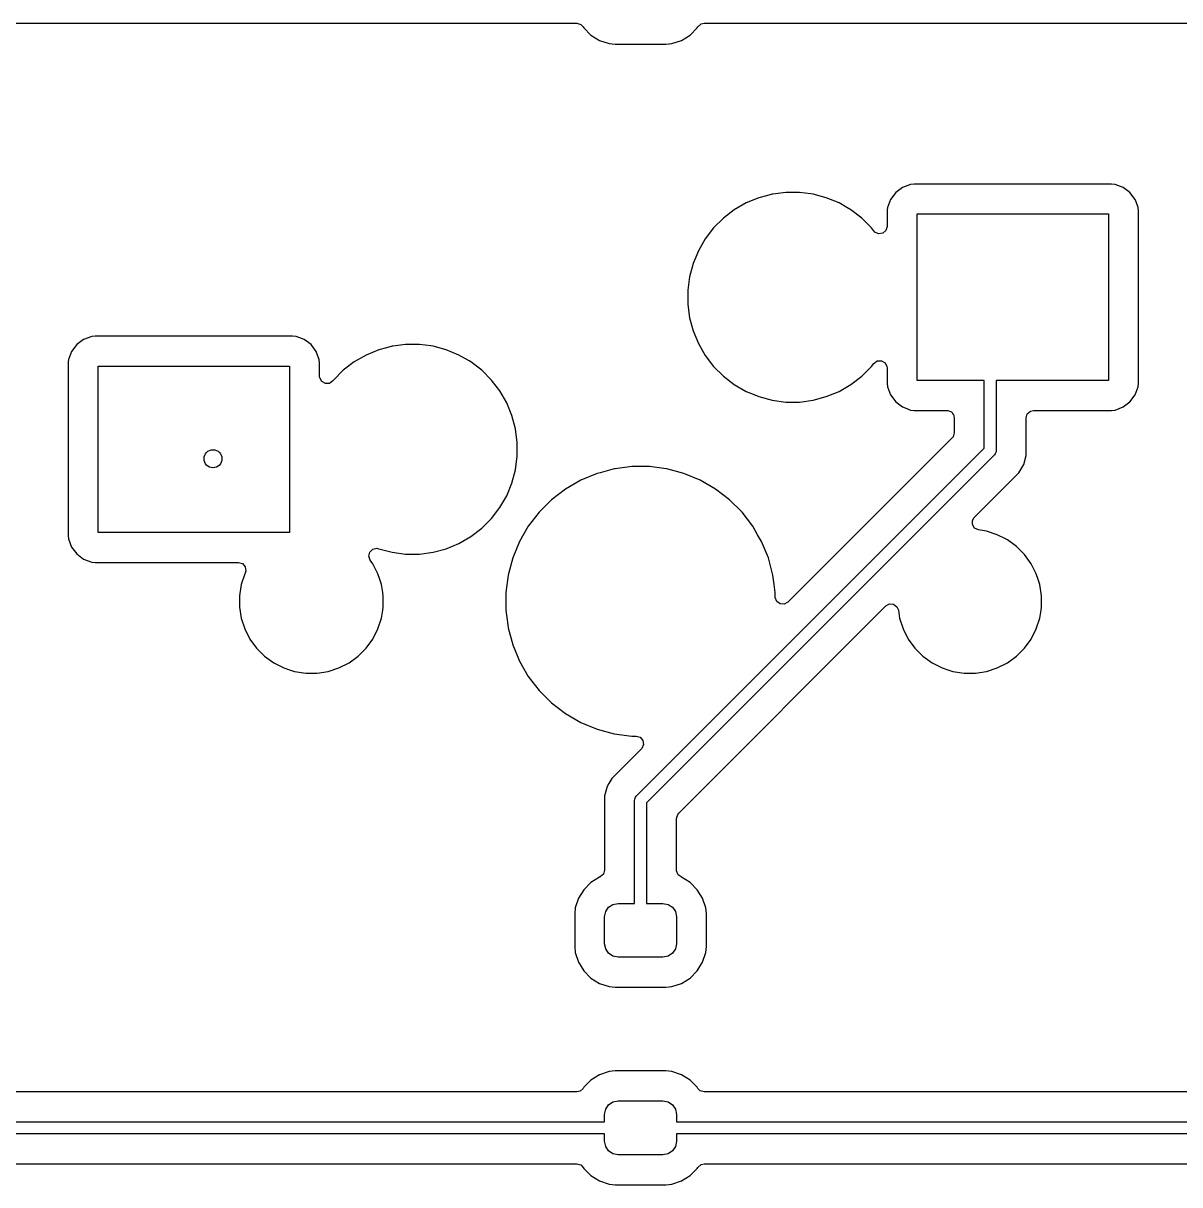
# Model space of a CAD drawing. Extents: x 101 to 185, y -154 to -35.
# Drawn here: x 123.04 to 142.36, y -95.47 to -76.07 of the extents above; entities that cross this region are included whole.
import ezdxf

# ---------------------------------------------------------------- set-up
doc = ezdxf.new("R2010")
doc.units = 0
doc.layers.add('BLACK', color=7, linetype='CONTINUOUS')

msp = doc.modelspace()

# ---------------------------------------------------------------- linework, layer by layer
at = {"layer": 'BLACK', "linetype": 'CONTINUOUS'}
for p, q in [((115.365004, -76.06925), (132.284996, -76.06925)), ((132.284996, -76.06925), (132.352035, -76.088935)), ((132.352035, -76.088935), (132.390535, -76.128154)), ((132.390535, -76.128154), (132.402031, -76.146793)), ((132.402031, -76.146793), (132.521955, -76.266717)), ((134.178044, -76.266718), (134.297968, -76.146794)), ((134.297968, -76.146794), (134.309465, -76.128153)), ((134.309465, -76.128153), (134.361412, -76.081429)), ((134.361412, -76.081429), (134.415004, -76.06925)), ((134.415004, -76.06925), (151.334996, -76.06925)), ((132.521955, -76.266717), (132.521959, -76.26672)), ((132.521959, -76.26672), (132.666294, -76.355748)), ((132.666294, -76.355748), (132.666297, -76.355749)), ((132.666297, -76.355749), (132.666303, -76.355753)), ((132.666303, -76.355753), (132.827292, -76.409099)), ((132.827292, -76.409099), (132.926655, -76.41925)), ((132.926655, -76.41925), (133.773344, -76.419249)), ((133.773344, -76.419249), (133.773352, -76.419248)), ((133.773352, -76.419248), (133.773355, -76.419248)), ((133.773355, -76.419248), (133.82776, -76.41369)), ((133.82776, -76.41369), (133.872708, -76.409099)), ((133.872708, -76.409099), (134.033697, -76.355753)), ((134.033697, -76.355753), (134.178044, -76.266718)), ((137.862516, -78.760908), (137.727671, -78.811202)), ((137.922123, -78.754501), (137.862516, -78.760908)), ((137.922129, -78.7545), (137.922123, -78.754501)), ((141.217864, -78.7545), (137.922129, -78.7545)), ((141.217873, -78.7545), (141.217864, -78.7545)), ((141.217881, -78.7545), (141.217873, -78.7545)), ((141.217883, -78.754501), (141.217881, -78.7545)), ((141.277483, -78.760908), (141.217883, -78.754501)), ((141.412328, -78.811202), (141.277482, -78.760908)), ((141.277482, -78.760908), (141.277483, -78.760908)), ((135.454076, -78.949554), (135.326112, -78.983842)), ((135.547762, -78.924452), (135.454076, -78.949554)), ((135.558715, -78.923009), (135.547762, -78.924452)), ((135.775258, -78.8945), (135.558715, -78.923009)), ((135.775266, -78.8945), (135.775258, -78.8945)), ((136.004734, -78.8945), (135.775266, -78.8945)), ((136.004741, -78.8945), (136.004734, -78.8945)), ((136.194215, -78.919446), (136.004741, -78.8945)), ((136.232238, -78.924452), (136.194215, -78.919446)), ((136.453887, -78.983842), (136.232238, -78.924452)), ((137.612452, -78.897455), (137.526206, -79.012664)), ((137.612455, -78.897452), (137.612452, -78.897455)), ((137.727664, -78.811206), (137.612455, -78.897452)), ((137.727671, -78.811202), (137.727664, -78.811206)), ((141.412335, -78.811206), (141.412328, -78.811202)), ((141.527544, -78.897452), (141.412335, -78.811206)), ((141.527547, -78.897455), (141.527544, -78.897452)), ((141.613793, -79.012664), (141.527547, -78.897455)), ((135.114109, -79.071657), (134.915382, -79.186392)), ((135.114123, -79.07165), (135.114109, -79.071657)), ((135.326112, -78.983842), (135.114123, -79.07165)), ((136.665876, -79.07165), (136.453887, -78.983842)), ((136.665888, -79.071656), (136.665876, -79.07165)), ((136.797283, -79.147517), (136.665888, -79.071656)), ((136.864617, -79.186392), (136.797283, -79.147517)), ((137.475908, -79.147517), (137.471729, -79.186392)), ((137.526202, -79.012671), (137.475908, -79.147517)), ((137.526206, -79.012664), (137.526202, -79.012671)), ((141.613797, -79.012671), (141.613793, -79.012664)), ((141.635794, -79.07165), (141.613797, -79.012671)), ((141.664091, -79.147517), (141.635794, -79.07165)), ((141.670497, -79.207116), (141.664091, -79.147517)), ((134.733338, -79.326081), (134.571081, -79.488338)), ((134.915382, -79.186392), (134.733338, -79.326081)), ((137.046661, -79.326081), (136.864617, -79.186392)), ((137.04667, -79.326089), (137.046661, -79.326081)), ((137.208912, -79.488331), (137.04667, -79.326089)), ((137.469501, -79.207123), (137.4695, -79.207135)), ((137.4695, -79.207135), (137.4695, -79.462642)), ((137.471729, -79.186392), (137.469501, -79.207123)), ((137.97, -82.035), (137.97, -79.255)), ((137.97, -79.255), (141.17, -79.255)), ((141.17, -79.255), (141.17, -82.035)), ((141.670498, -79.207123), (141.670497, -79.207116)), ((141.670499, -79.207129), (141.670498, -79.207123)), ((141.670499, -80.530266), (141.670499, -79.207129)), ((134.571081, -79.488338), (134.431392, -79.670382)), ((137.208915, -79.488335), (137.208912, -79.488331)), ((137.208919, -79.488339), (137.208915, -79.488335)), ((137.240642, -79.529681), (137.208919, -79.488339)), ((137.247125, -79.53813), (137.240642, -79.529681)), ((137.264297, -79.556355), (137.247125, -79.53813)), ((137.449815, -79.529681), (137.397011, -79.575436)), ((137.4695, -79.462642), (137.449815, -79.529681)), ((134.431392, -79.670382), (134.316657, -79.869109)), ((137.327853, -79.58538), (137.264297, -79.556355)), ((137.397011, -79.575436), (137.327853, -79.58538)), ((134.31665, -79.869123), (134.228842, -80.081112)), ((134.316657, -79.869109), (134.31665, -79.869123)), ((134.228842, -80.081112), (134.169453, -80.302759)), ((134.169451, -80.30277), (134.1395, -80.530258)), ((134.169453, -80.302759), (134.169451, -80.30277)), ((134.1395, -80.530258), (134.1395, -80.759741)), ((141.6705, -81.747135), (141.670499, -80.530266)), ((134.1395, -80.759741), (134.164446, -80.949215)), ((134.164446, -80.949215), (134.169452, -80.987238)), ((134.169452, -80.987238), (134.169453, -80.98724)), ((134.169453, -80.98724), (134.228842, -81.208887)), ((134.228842, -81.208887), (134.31665, -81.420876)), ((123.929452, -81.437455), (123.843206, -81.552664)), ((123.929455, -81.437452), (123.929452, -81.437455)), ((124.044664, -81.351206), (123.929455, -81.437452)), ((124.044671, -81.351202), (124.044664, -81.351206)), ((124.179516, -81.300908), (124.044671, -81.351202)), ((124.239123, -81.294501), (124.179516, -81.300908)), ((124.239129, -81.2945), (124.239123, -81.294501)), ((127.534864, -81.2945), (124.239129, -81.2945)), ((127.534873, -81.2945), (127.534864, -81.2945)), ((127.534881, -81.2945), (127.534873, -81.2945)), ((127.534883, -81.294501), (127.534881, -81.2945)), ((127.594483, -81.300908), (127.534883, -81.294501)), ((127.729328, -81.351202), (127.594482, -81.300908)), ((127.594482, -81.300908), (127.594483, -81.300908)), ((127.729335, -81.351206), (127.729328, -81.351202)), ((127.844544, -81.437452), (127.729335, -81.351206)), ((127.844547, -81.437455), (127.844544, -81.437452)), ((127.930793, -81.552664), (127.844547, -81.437455)), ((129.197762, -81.464452), (129.104076, -81.489554)), ((129.208715, -81.463009), (129.197762, -81.464452)), ((129.425258, -81.4345), (129.208715, -81.463009)), ((129.425266, -81.4345), (129.425258, -81.4345)), ((129.654734, -81.4345), (129.425266, -81.4345)), ((129.654741, -81.4345), (129.654734, -81.4345)), ((129.844215, -81.459446), (129.654741, -81.4345)), ((129.882238, -81.464452), (129.844215, -81.459446)), ((130.103887, -81.523842), (129.882238, -81.464452)), ((134.31665, -81.420876), (134.316657, -81.42089)), ((134.316657, -81.42089), (134.431392, -81.619617)), ((123.843202, -81.552671), (123.792908, -81.687517)), ((123.843206, -81.552664), (123.843202, -81.552671)), ((127.930797, -81.552671), (127.930793, -81.552664)), ((127.952794, -81.61165), (127.930797, -81.552671)), ((127.981091, -81.687517), (127.952794, -81.61165)), ((128.764109, -81.611657), (128.565382, -81.726392)), ((128.764123, -81.61165), (128.764109, -81.611657)), ((128.976112, -81.523842), (128.764123, -81.61165)), ((129.104076, -81.489554), (128.976112, -81.523842)), ((130.315876, -81.61165), (130.103887, -81.523842)), ((130.315888, -81.611656), (130.315876, -81.61165)), ((130.48738, -81.710667), (130.315888, -81.611656)), ((134.431392, -81.619617), (134.571081, -81.801661)), ((123.786501, -81.747123), (123.7865, -81.747135)), ((123.7865, -81.747135), (123.7865, -84.62287)), ((123.788729, -81.726392), (123.786501, -81.747123)), ((123.792908, -81.687517), (123.788729, -81.726392)), ((124.287, -84.575), (124.287, -81.795)), ((124.287, -81.795), (127.487, -81.795)), ((127.487, -81.795), (127.487, -84.575)), ((127.987497, -81.747116), (127.981091, -81.687517)), ((127.987498, -81.747123), (127.987497, -81.747116)), ((127.987499, -81.747129), (127.987498, -81.747123)), ((127.987499, -81.967457), (127.987499, -81.747129)), ((128.383338, -81.866081), (128.221089, -82.02833)), ((128.565382, -81.726392), (128.383338, -81.866081)), ((130.514617, -81.726392), (130.48738, -81.710667)), ((130.696661, -81.866081), (130.514617, -81.726392)), ((130.69667, -81.866089), (130.696661, -81.866081)), ((130.858911, -82.02833), (130.69667, -81.866089)), ((134.571081, -81.801661), (134.571089, -81.80167)), ((134.571089, -81.80167), (134.73333, -81.963911)), ((137.04667, -81.963911), (137.208911, -81.80167)), ((137.208911, -81.80167), (137.208913, -81.801667)), ((137.208913, -81.801667), (137.208919, -81.801661)), ((137.208919, -81.801661), (137.247126, -81.751867)), ((137.247126, -81.751867), (137.303551, -81.710667)), ((137.303551, -81.710667), (137.373297, -81.706512)), ((137.373297, -81.706512), (137.434218, -81.740724)), ((137.434218, -81.740724), (137.466971, -81.802441)), ((137.466971, -81.802441), (137.4695, -81.827356)), ((137.4695, -81.827356), (137.4695, -82.082869)), ((141.6705, -82.082873), (141.6705, -81.747135)), ((127.990027, -81.99237), (127.987499, -81.967457)), ((128.022779, -82.054087), (127.990027, -81.99237)), ((128.083699, -82.088301), (128.022779, -82.054087)), ((128.209872, -82.042946), (128.153445, -82.084147)), ((128.221081, -82.028339), (128.209872, -82.042946)), ((128.221082, -82.028338), (128.221081, -82.028339)), ((128.221087, -82.028331), (128.221082, -82.028338)), ((128.221089, -82.02833), (128.221087, -82.028331)), ((130.858918, -82.028338), (130.858911, -82.02833)), ((130.858919, -82.028339), (130.858918, -82.028338)), ((130.878676, -82.054087), (130.858919, -82.028339)), ((130.998607, -82.210382), (130.878676, -82.054087)), ((134.73333, -81.963911), (134.733338, -81.963918)), ((134.733338, -81.963918), (134.915382, -82.103607)), ((136.864612, -82.103611), (137.046661, -81.963919)), ((137.046661, -81.963919), (137.046665, -81.963914)), ((137.046665, -81.963914), (137.04667, -81.963911)), ((139.092, -82.035), (137.97, -82.035)), ((139.092, -83.166394), (139.092, -82.035)), ((141.17, -82.035), (139.292, -82.035)), ((139.292, -82.035), (139.292, -83.207816)), ((128.153445, -82.084147), (128.083699, -82.088301)), ((130.998608, -82.210385), (130.998607, -82.210382)), ((130.998611, -82.210388), (130.998608, -82.210385)), ((131.113344, -82.409112), (130.998611, -82.210388)), ((134.915382, -82.103607), (134.915385, -82.103608)), ((134.915385, -82.103608), (134.915388, -82.103611)), ((134.915388, -82.103611), (135.114112, -82.218344)), ((135.114112, -82.218344), (135.114117, -82.218346)), ((135.114117, -82.218346), (135.114123, -82.218349)), ((135.114123, -82.218349), (135.20548, -82.25619)), ((136.453887, -82.306158), (136.665888, -82.218344)), ((136.665888, -82.218344), (136.864612, -82.103611)), ((137.4695, -82.082869), (137.469501, -82.082876)), ((137.469501, -82.082876), (137.475908, -82.142483)), ((137.475908, -82.142483), (137.526202, -82.277328)), ((141.613796, -82.277331), (141.664091, -82.142483)), ((141.664091, -82.142483), (141.6705, -82.082873)), ((131.201158, -82.621113), (131.113344, -82.409112)), ((135.20548, -82.25619), (135.326113, -82.306158)), ((135.326113, -82.306158), (135.547762, -82.365548)), ((135.547762, -82.365548), (135.775266, -82.3955)), ((135.775266, -82.3955), (135.775273, -82.3955)), ((135.775273, -82.3955), (136.004727, -82.3955)), ((136.004727, -82.3955), (136.004734, -82.3955)), ((136.004734, -82.3955), (136.232238, -82.365548)), ((136.232238, -82.365548), (136.453887, -82.306158)), ((137.526202, -82.277328), (137.526206, -82.277335)), ((137.526206, -82.277335), (137.612452, -82.392544)), ((137.612452, -82.392544), (137.612455, -82.392547)), ((137.612455, -82.392547), (137.727664, -82.478793)), ((141.412331, -82.478796), (141.527546, -82.392546)), ((141.527546, -82.392546), (141.613796, -82.277331)), ((131.260548, -82.842762), (131.201158, -82.621113)), ((137.727664, -82.478793), (137.727671, -82.478797)), ((137.727671, -82.478797), (137.772618, -82.495561)), ((137.772618, -82.495561), (137.862517, -82.529091)), ((137.862517, -82.529091), (137.922127, -82.5355)), ((137.922127, -82.5355), (138.4675, -82.535499)), ((138.4675, -82.535499), (138.476186, -82.538049)), ((138.476186, -82.538049), (138.485147, -82.536761)), ((138.485147, -82.536761), (138.509183, -82.547738)), ((138.509183, -82.547738), (138.534539, -82.555183)), ((138.534539, -82.555183), (138.540467, -82.562025)), ((138.540467, -82.562025), (138.548703, -82.565786)), ((138.548703, -82.565786), (138.562989, -82.588017)), ((138.562989, -82.588017), (138.580294, -82.607987)), ((138.580294, -82.607987), (138.582581, -82.618502)), ((138.582581, -82.618502), (138.586477, -82.624564)), ((138.586477, -82.624564), (138.5915, -82.659499)), ((139.7925, -82.659499), (139.812185, -82.59246)), ((139.812185, -82.59246), (139.864989, -82.546705)), ((139.864989, -82.546705), (139.9165, -82.535499)), ((139.9165, -82.535499), (141.217871, -82.535499)), ((141.217871, -82.535499), (141.217872, -82.535499)), ((141.217872, -82.535499), (141.277483, -82.529091)), ((141.277483, -82.529091), (141.412331, -82.478796)), ((138.5915, -82.659499), (138.5915, -82.907717)), ((139.7925, -83.121145), (139.7925, -82.659499)), ((131.2905, -83.070266), (131.260548, -82.842762)), ((138.555181, -82.995398), (135.812181, -85.738398)), ((138.571815, -82.974756), (138.555181, -82.995398)), ((138.5915, -82.907717), (138.571815, -82.974756)), ((131.2905, -83.299734), (131.2905, -83.070266)), ((133.279289, -88.979105), (139.092, -83.166394)), ((139.292, -83.207816), (139.290079, -83.227325)), ((139.792501, -83.121163), (139.7925, -83.121145)), ((139.792501, -83.128758), (139.792501, -83.121163)), ((139.792501, -83.286873), (139.792501, -83.128758)), ((131.260548, -83.527238), (131.2905, -83.299734)), ((139.262711, -83.278526), (133.45, -89.091237)), ((139.275148, -83.263373), (139.262711, -83.278526)), ((139.290079, -83.227325), (139.275148, -83.263373)), ((139.751577, -83.4396), (139.792501, -83.286873)), ((131.201158, -83.748887), (131.260548, -83.527238)), ((132.625038, -83.589364), (132.352499, -83.702254)), ((132.625048, -83.589361), (132.625038, -83.589364)), ((132.672953, -83.576525), (132.625048, -83.589361)), ((132.910007, -83.513007), (132.672953, -83.576525)), ((132.924085, -83.511153), (132.910007, -83.513007)), ((133.202486, -83.4745), (132.924085, -83.511153)), ((133.202494, -83.4745), (133.202486, -83.4745)), ((133.497506, -83.4745), (133.202494, -83.4745)), ((133.497513, -83.4745), (133.497506, -83.4745)), ((133.741113, -83.506571), (133.497513, -83.4745)), ((133.789993, -83.513007), (133.741113, -83.506571)), ((134.074952, -83.589361), (133.789993, -83.513007)), ((134.074954, -83.589362), (134.074952, -83.589361)), ((134.074961, -83.589364), (134.074954, -83.589362)), ((134.3475, -83.702254), (134.074961, -83.589364)), ((138.926704, -84.322347), (139.67252, -83.576532)), ((139.67252, -83.576532), (139.751577, -83.4396)), ((131.113344, -83.960888), (131.201158, -83.748887)), ((132.352489, -83.702258), (132.097006, -83.849761)), ((132.352499, -83.702254), (132.352489, -83.702258)), ((134.34751, -83.702258), (134.3475, -83.702254)), ((134.602993, -83.849761), (134.34751, -83.702258)), ((130.998611, -84.159612), (131.113344, -83.960888)), ((132.097006, -83.849761), (131.862959, -84.029352)), ((134.83704, -84.029352), (134.602993, -83.849761)), ((130.858919, -84.341661), (130.998611, -84.159612)), ((131.862952, -84.029358), (131.654358, -84.237952)), ((131.862959, -84.029352), (131.862952, -84.029358)), ((134.837047, -84.029358), (134.83704, -84.029352)), ((135.045641, -84.237952), (134.837047, -84.029358)), ((130.69667, -84.503911), (130.858911, -84.34167)), ((130.858911, -84.34167), (130.858914, -84.341665)), ((130.858914, -84.341665), (130.858919, -84.341661)), ((131.654352, -84.237959), (131.474761, -84.472006)), ((131.654358, -84.237952), (131.654352, -84.237959)), ((135.045647, -84.237959), (135.045641, -84.237952)), ((135.225238, -84.472006), (135.045647, -84.237959)), ((138.894923, -84.443256), (138.895921, -84.373394)), ((138.895921, -84.373394), (138.926704, -84.322347)), ((127.487, -84.575), (124.287, -84.575)), ((130.514612, -84.643611), (130.696661, -84.503919)), ((130.696661, -84.503919), (130.696665, -84.503914)), ((130.696665, -84.503914), (130.69667, -84.503911)), ((131.474761, -84.472006), (131.327258, -84.727489)), ((135.306325, -84.612454), (135.225238, -84.472006)), ((138.931854, -84.502568), (138.894923, -84.443256)), ((138.994988, -84.532498), (138.931854, -84.502568)), ((139.131119, -84.55406), (138.994988, -84.532498)), ((139.310836, -84.612454), (139.131119, -84.55406)), ((123.7865, -84.62287), (123.786501, -84.622876)), ((123.786501, -84.622876), (123.792908, -84.682483)), ((123.792908, -84.682483), (123.843202, -84.817328)), ((130.103887, -84.846158), (130.315888, -84.758344)), ((130.315888, -84.758344), (130.514612, -84.643611)), ((131.327254, -84.727499), (131.214364, -85.000038)), ((131.327258, -84.727489), (131.327254, -84.727499)), ((135.372743, -84.727493), (135.306325, -84.612454)), ((135.485639, -85.000048), (135.372743, -84.727493)), ((139.448274, -84.682483), (139.310836, -84.612454)), ((139.479199, -84.69824), (139.448274, -84.682483)), ((139.632073, -84.80931), (139.479199, -84.69824)), ((123.843202, -84.817328), (123.843206, -84.817335)), ((123.843206, -84.817335), (123.929452, -84.932544)), ((123.929452, -84.932544), (123.929455, -84.932547)), ((123.929455, -84.932547), (124.044664, -85.018793)), ((128.809418, -84.969625), (128.825243, -84.901571)), ((128.832897, -85.035429), (128.809418, -84.969625)), ((128.825243, -84.901571), (128.875349, -84.852876)), ((128.875349, -84.852876), (128.943827, -84.839)), ((128.943827, -84.839), (128.973083, -84.845128)), ((128.973083, -84.845128), (128.976089, -84.846148)), ((128.976089, -84.846148), (128.976113, -84.846158)), ((128.976113, -84.846158), (129.197762, -84.905548)), ((129.197762, -84.905548), (129.425266, -84.9355)), ((129.425266, -84.9355), (129.425273, -84.9355)), ((129.425273, -84.9355), (129.654727, -84.9355)), ((129.654727, -84.9355), (129.654734, -84.9355)), ((129.654734, -84.9355), (129.882238, -84.905548)), ((129.882238, -84.905548), (130.103887, -84.846158)), ((139.76569, -84.942927), (139.632073, -84.80931)), ((139.87676, -85.095801), (139.76569, -84.942927)), ((124.044664, -85.018793), (124.044671, -85.018797)), ((124.044671, -85.018797), (124.179517, -85.069091)), ((124.179517, -85.069091), (124.179516, -85.069091)), ((124.179516, -85.069091), (124.186444, -85.069835)), ((124.186444, -85.069835), (124.239127, -85.0755)), ((124.239127, -85.0755), (126.631234, -85.075499)), ((126.631234, -85.075499), (126.698273, -85.095184)), ((126.698273, -85.095184), (126.744028, -85.147987)), ((126.744028, -85.147987), (126.753972, -85.217146)), ((128.87676, -85.095801), (128.832897, -85.035429)), ((128.91729, -85.175347), (128.87676, -85.095801)), ((131.214361, -85.000048), (131.143593, -85.264162)), ((131.214364, -85.000038), (131.214361, -85.000048)), ((135.561993, -85.285007), (135.485639, -85.000048)), ((139.91729, -85.175347), (139.87676, -85.095801)), ((126.737455, -85.264162), (126.679059, -85.443881)), ((126.741721, -85.25579), (126.737455, -85.264162)), ((126.753972, -85.217146), (126.741721, -85.25579)), ((128.962545, -85.264163), (128.91729, -85.175347)), ((128.962545, -85.264165), (128.962545, -85.264163)), ((128.962547, -85.264168), (128.962545, -85.264165)), ((128.993846, -85.360497), (128.962547, -85.264168)), ((131.138006, -85.285015), (131.0995, -85.577486)), ((131.138008, -85.285004), (131.138006, -85.285015)), ((131.143593, -85.264162), (131.138008, -85.285004)), ((135.582909, -85.443881), (135.561993, -85.285007)), ((139.962545, -85.264163), (139.91729, -85.175347)), ((139.962545, -85.264165), (139.962545, -85.264163)), ((139.962547, -85.264168), (139.962545, -85.264165)), ((139.993846, -85.360497), (139.962547, -85.264168)), ((126.679059, -85.443881), (126.6495, -85.630513)), ((129.02094, -85.443881), (128.993846, -85.360497)), ((129.042101, -85.577486), (129.02094, -85.443881)), ((135.600499, -85.577486), (135.582909, -85.443881)), ((140.02094, -85.443881), (139.993846, -85.360497)), ((140.0505, -85.630513), (140.02094, -85.443881)), ((126.6495, -85.630513), (126.6495, -85.819486)), ((129.044532, -85.592833), (129.042101, -85.577486)), ((129.0505, -85.630513), (129.044532, -85.592833)), ((129.0505, -85.819486), (129.0505, -85.630513)), ((131.0995, -85.577486), (131.0995, -85.872513)), ((135.6005, -85.5775), (135.600499, -85.577486)), ((135.6005, -85.650717), (135.6005, -85.5775)), ((135.600816, -85.659563), (135.6005, -85.650717)), ((135.625233, -85.725027), (135.600816, -85.659563)), ((135.681166, -85.766899), (135.625233, -85.725027)), ((135.812181, -85.738398), (135.750858, -85.771883)), ((140.0505, -85.819486), (140.0505, -85.630513)), ((126.6495, -85.819486), (126.679059, -86.006118)), ((129.02094, -86.006118), (129.042501, -85.869987)), ((129.042501, -85.869987), (129.0505, -85.819486)), ((131.0995, -85.872513), (131.131571, -86.116113)), ((133.986814, -89.262236), (137.447346, -85.801703)), ((135.750858, -85.771883), (135.681166, -85.766899)), ((137.447346, -85.801703), (137.508667, -85.76822)), ((137.508667, -85.76822), (137.578359, -85.773204)), ((137.578359, -85.773204), (137.634292, -85.815076)), ((137.634292, -85.815076), (137.657498, -85.869987)), ((137.657498, -85.869987), (137.67906, -86.006119)), ((140.02094, -86.006118), (140.042501, -85.869987)), ((140.042501, -85.869987), (140.0505, -85.819486)), ((126.679059, -86.006118), (126.737454, -86.185836)), ((128.962547, -86.185832), (129.02094, -86.006118)), ((131.131571, -86.116113), (131.138007, -86.164993)), ((137.67906, -86.006119), (137.737454, -86.185836)), ((139.962547, -86.185832), (140.02094, -86.006118)), ((126.737454, -86.185836), (126.82324, -86.354199)), ((128.87676, -86.354199), (128.962547, -86.185832)), ((131.138007, -86.164993), (131.214361, -86.449951)), ((137.737454, -86.185836), (137.82324, -86.354199)), ((139.87676, -86.354199), (139.962547, -86.185832)), ((126.82324, -86.354199), (126.93431, -86.507073)), ((126.93431, -86.507073), (127.067927, -86.64069)), ((128.632073, -86.64069), (128.76569, -86.507073)), ((128.76569, -86.507073), (128.87676, -86.354199)), ((131.214361, -86.449951), (131.214364, -86.449961)), ((131.214364, -86.449961), (131.327254, -86.7225)), ((137.82324, -86.354199), (137.93431, -86.507073)), ((137.93431, -86.507073), (138.067927, -86.64069)), ((139.632073, -86.64069), (139.76569, -86.507073)), ((139.76569, -86.507073), (139.87676, -86.354199)), ((127.067927, -86.64069), (127.220801, -86.75176)), ((128.479199, -86.75176), (128.632073, -86.64069)), ((138.067927, -86.64069), (138.220801, -86.75176)), ((139.479199, -86.75176), (139.632073, -86.64069)), ((127.220801, -86.75176), (127.300347, -86.79229)), ((127.300347, -86.79229), (127.389163, -86.837545)), ((127.389163, -86.837545), (127.389165, -86.837545)), ((127.389165, -86.837545), (127.389168, -86.837547)), ((127.389168, -86.837547), (127.485497, -86.868846)), ((127.485497, -86.868846), (127.568881, -86.89594)), ((127.568881, -86.89594), (127.755514, -86.9255)), ((127.944486, -86.9255), (128.131118, -86.89594)), ((128.131118, -86.89594), (128.310832, -86.837547)), ((128.310832, -86.837547), (128.479199, -86.75176)), ((131.327254, -86.7225), (131.327258, -86.72251)), ((131.327258, -86.72251), (131.474761, -86.977993)), ((138.220801, -86.75176), (138.300347, -86.79229)), ((138.300347, -86.79229), (138.389163, -86.837545)), ((138.389163, -86.837545), (138.389165, -86.837545)), ((138.389165, -86.837545), (138.389168, -86.837547)), ((138.389168, -86.837547), (138.485497, -86.868846)), ((138.485497, -86.868846), (138.568881, -86.89594)), ((138.568881, -86.89594), (138.755514, -86.9255)), ((138.944486, -86.9255), (139.131118, -86.89594)), ((139.131118, -86.89594), (139.310832, -86.837547)), ((139.310832, -86.837547), (139.479199, -86.75176)), ((127.755514, -86.9255), (127.755519, -86.9255)), ((127.755519, -86.9255), (127.944486, -86.9255)), ((131.474761, -86.977993), (131.654352, -87.21204)), ((138.755514, -86.9255), (138.755519, -86.9255)), ((138.755519, -86.9255), (138.944486, -86.9255)), ((131.654352, -87.21204), (131.654358, -87.212047)), ((131.654358, -87.212047), (131.862952, -87.420641)), ((131.862952, -87.420641), (131.862959, -87.420647)), ((131.862959, -87.420647), (132.097006, -87.600238)), ((132.097006, -87.600238), (132.352489, -87.747741)), ((132.352489, -87.747741), (132.35249, -87.747741)), ((132.35249, -87.747741), (132.352493, -87.747743)), ((132.352493, -87.747743), (132.625048, -87.860639)), ((132.625048, -87.860639), (132.910007, -87.936993)), ((132.910007, -87.936993), (133.202494, -87.9755)), ((133.202494, -87.9755), (133.202501, -87.9755)), ((133.202501, -87.9755), (133.275718, -87.9755)), ((133.275718, -87.9755), (133.342757, -87.995185)), ((133.342757, -87.995185), (133.388512, -88.047989)), ((133.388512, -88.047989), (133.398456, -88.117147)), ((133.363399, -88.187181), (132.869481, -88.681098)), ((133.369431, -88.180703), (133.363399, -88.187181)), ((133.398456, -88.117147), (133.369431, -88.180703)), ((132.790423, -88.818031), (132.749499, -88.970759)), ((132.790424, -88.818026), (132.790423, -88.818031)), ((132.790425, -88.818025), (132.790424, -88.818026)), ((132.819359, -88.767912), (132.790425, -88.818025)), ((132.819361, -88.76791), (132.819359, -88.767912)), ((132.869479, -88.681101), (132.819361, -88.76791)), ((132.869481, -88.681098), (132.869479, -88.681101)), ((132.749499, -88.970759), (132.749499, -88.970761)), ((132.749499, -88.970761), (132.749499, -89.138862)), ((133.25, -89.049816), (133.251921, -89.030307)), ((133.251921, -89.030307), (133.266853, -88.994259)), ((133.266853, -88.994259), (133.279289, -88.979105)), ((132.749499, -89.138862), (132.7495, -89.138875)), ((132.7495, -89.138875), (132.7495, -90.214637)), ((133.25, -90.76875), (133.25, -89.049816)), ((133.45, -89.091237), (133.45, -90.76875)), ((133.9505, -89.349912), (133.970185, -89.282873)), ((133.9505, -90.214637), (133.9505, -89.349912)), ((133.970185, -89.282873), (133.986814, -89.262236)), ((132.666297, -90.331749), (132.521956, -90.420781)), ((132.667807, -90.331045), (132.666297, -90.331749)), ((132.677011, -90.327431), (132.667807, -90.331045)), ((132.729815, -90.281676), (132.677011, -90.327431)), ((132.7495, -90.214637), (132.729815, -90.281676)), ((133.951227, -90.228049), (133.9505, -90.214637)), ((133.978047, -90.292566), (133.951227, -90.228049)), ((134.027904, -90.327088), (133.978047, -90.292566)), ((134.027155, -90.328697), (134.027904, -90.327088)), ((134.033702, -90.331749), (134.027155, -90.328697)), ((134.178043, -90.420781), (134.033702, -90.331749)), ((132.402029, -90.540709), (132.313001, -90.685044)), ((132.402032, -90.540705), (132.402029, -90.540709)), ((132.521956, -90.420781), (132.402032, -90.540705)), ((134.297967, -90.540705), (134.178043, -90.420781)), ((134.29797, -90.540709), (134.297967, -90.540705)), ((134.386998, -90.685044), (134.29797, -90.540709)), ((132.312996, -90.685055), (132.259651, -90.84604)), ((132.313001, -90.685044), (132.312996, -90.685055)), ((132.815901, -90.834651), (132.888896, -90.785877)), ((132.888896, -90.785877), (132.975, -90.76875)), ((132.975, -90.76875), (133.25, -90.76875)), ((133.45, -90.76875), (133.725, -90.76875)), ((133.725, -90.76875), (133.811104, -90.785877)), ((133.811104, -90.785877), (133.884099, -90.834651)), ((134.386999, -90.685047), (134.386998, -90.685044)), ((134.387003, -90.685053), (134.386999, -90.685047)), ((134.440349, -90.846042), (134.387003, -90.685053)), ((132.259651, -90.84604), (132.2495, -90.945397)), ((132.2495, -90.945397), (132.2495, -91.492087)), ((132.75, -90.99375), (132.767127, -90.907646)), ((132.767127, -90.907646), (132.815901, -90.834651)), ((133.884099, -90.834651), (133.932873, -90.907646)), ((133.932873, -90.907646), (133.95, -90.99375)), ((134.450499, -90.945406), (134.440349, -90.846042)), ((134.4505, -91.492095), (134.450499, -90.945406)), ((132.75, -91.44375), (132.75, -90.99375)), ((133.95, -90.99375), (133.95, -91.44375)), ((132.2495, -91.492087), (132.249501, -91.492105)), ((132.249501, -91.492105), (132.25965, -91.591457)), ((132.767127, -91.529854), (132.75, -91.44375)), ((132.815901, -91.602849), (132.767127, -91.529854)), ((133.932873, -91.529854), (133.884099, -91.602849)), ((133.95, -91.44375), (133.932873, -91.529854)), ((134.440349, -91.591458), (134.4505, -91.492095)), ((132.25965, -91.591457), (132.259651, -91.59146)), ((132.259651, -91.59146), (132.312996, -91.752444)), ((132.312996, -91.752444), (132.313001, -91.752455)), ((132.313001, -91.752455), (132.402029, -91.89679)), ((132.888896, -91.651623), (132.815901, -91.602849)), ((132.975, -91.66875), (132.888896, -91.651623)), ((133.725, -91.66875), (132.975, -91.66875)), ((133.811104, -91.651623), (133.725, -91.66875)), ((133.884099, -91.602849), (133.811104, -91.651623)), ((134.297968, -91.896794), (134.387003, -91.752447)), ((134.387003, -91.752447), (134.440349, -91.591458)), ((132.402029, -91.89679), (132.402032, -91.896794)), ((132.402032, -91.896794), (132.521955, -92.016717)), ((134.178044, -92.016718), (134.297968, -91.896794)), ((132.521955, -92.016717), (132.521959, -92.01672)), ((132.521959, -92.01672), (132.666294, -92.105748)), ((132.666294, -92.105748), (132.666297, -92.105749)), ((132.666297, -92.105749), (132.666303, -92.105753)), ((132.666303, -92.105753), (132.827292, -92.159099)), ((133.872708, -92.159099), (134.033697, -92.105753)), ((134.033697, -92.105753), (134.178044, -92.016718)), ((132.827292, -92.159099), (132.926655, -92.16925)), ((132.926655, -92.16925), (133.773344, -92.169249)), ((133.773344, -92.169249), (133.773352, -92.169248)), ((133.773352, -92.169248), (133.773355, -92.169248)), ((133.773355, -92.169248), (133.82776, -92.16369)), ((133.82776, -92.16369), (133.872708, -92.159099)), ((132.666294, -93.631751), (132.521959, -93.720779)), ((132.666305, -93.631746), (132.666294, -93.631751)), ((132.827289, -93.578401), (132.666305, -93.631746)), ((132.827292, -93.5784), (132.827289, -93.578401)), ((132.926644, -93.568251), (132.827292, -93.5784)), ((132.926662, -93.56825), (132.926644, -93.568251)), ((133.773346, -93.56825), (132.926662, -93.56825)), ((133.872709, -93.578401), (133.773346, -93.56825)), ((134.033694, -93.631746), (133.872709, -93.578401)), ((134.033697, -93.631747), (134.033694, -93.631746)), ((134.033699, -93.631748), (134.033697, -93.631747)), ((134.033705, -93.631751), (134.033699, -93.631748)), ((134.17804, -93.720779), (134.033705, -93.631751)), ((132.390535, -93.859346), (132.338588, -93.906071)), ((132.402031, -93.840706), (132.390535, -93.859346)), ((132.521955, -93.720782), (132.402031, -93.840706)), ((132.521959, -93.720779), (132.521955, -93.720782)), ((134.178044, -93.720782), (134.17804, -93.720779)), ((134.297968, -93.840706), (134.178044, -93.720782)), ((134.309465, -93.859346), (134.297968, -93.840706)), ((134.347965, -93.898565), (134.309465, -93.859346)), ((132.284996, -93.91825), (115.365004, -93.91825)), ((132.338588, -93.906071), (132.284996, -93.91825)), ((132.815901, -94.134651), (132.888896, -94.085877)), ((132.888896, -94.085877), (132.975, -94.06875)), ((132.975, -94.06875), (133.725, -94.06875)), ((133.725, -94.06875), (133.811104, -94.085877)), ((133.811104, -94.085877), (133.884099, -94.134651)), ((134.415004, -93.91825), (134.347965, -93.898565)), ((151.334996, -93.91825), (134.415004, -93.91825)), ((132.75, -94.29375), (132.767127, -94.207646)), ((132.767127, -94.207646), (132.815901, -94.134651)), ((133.884099, -94.134651), (133.932873, -94.207646)), ((133.932873, -94.207646), (133.95, -94.29375)), ((114.9, -94.41875), (132.75, -94.41875)), ((132.75, -94.41875), (132.75, -94.29375)), ((133.95, -94.29375), (133.95, -94.41875)), ((133.95, -94.41875), (151.8, -94.41875)), ((132.75, -94.61875), (114.9, -94.61875)), ((132.75, -94.74375), (132.75, -94.61875)), ((151.8, -94.61875), (133.95, -94.61875)), ((133.95, -94.61875), (133.95, -94.74375)), ((132.767127, -94.829854), (132.75, -94.74375)), ((132.815901, -94.902849), (132.767127, -94.829854)), ((133.932873, -94.829854), (133.884099, -94.902849)), ((133.95, -94.74375), (133.932873, -94.829854)), ((132.888896, -94.951623), (132.815901, -94.902849)), ((132.975, -94.96875), (132.888896, -94.951623)), ((133.725, -94.96875), (132.975, -94.96875)), ((133.811104, -94.951623), (133.725, -94.96875)), ((133.884099, -94.902849), (133.811104, -94.951623)), ((115.365004, -95.11925), (132.284996, -95.11925)), ((132.284996, -95.11925), (132.352035, -95.138935)), ((132.352035, -95.138935), (132.390535, -95.178154)), ((132.390535, -95.178154), (132.402031, -95.196793)), ((132.402031, -95.196793), (132.521955, -95.316717)), ((134.178044, -95.316718), (134.297968, -95.196794)), ((134.297968, -95.196794), (134.309465, -95.178153)), ((134.309465, -95.178153), (134.361412, -95.131429)), ((134.361412, -95.131429), (134.415004, -95.11925)), ((134.415004, -95.11925), (151.334996, -95.11925)), ((132.521955, -95.316717), (132.521959, -95.31672)), ((132.521959, -95.31672), (132.666294, -95.405748)), ((132.666294, -95.405748), (132.666297, -95.405749)), ((132.666297, -95.405749), (132.666303, -95.405753)), ((132.666303, -95.405753), (132.827292, -95.459099)), ((133.872708, -95.459099), (134.033697, -95.405753)), ((134.033697, -95.405753), (134.178044, -95.316718)), ((132.827292, -95.459099), (132.926655, -95.46925)), ((132.926655, -95.46925), (133.773344, -95.469249)), ((133.773344, -95.469249), (133.773352, -95.469248)), ((133.773352, -95.469248), (133.773355, -95.469248)), ((133.773355, -95.469248), (133.82776, -95.46369)), ((133.82776, -95.46369), (133.872708, -95.459099))]:
    msp.add_line(p, q, dxfattribs=at)
at = {"layer": 'BLACK'}
msp.add_circle((126.20625, -83.34375), 0.15, dxfattribs=at)

doc.saveas('drawing.dxf')
